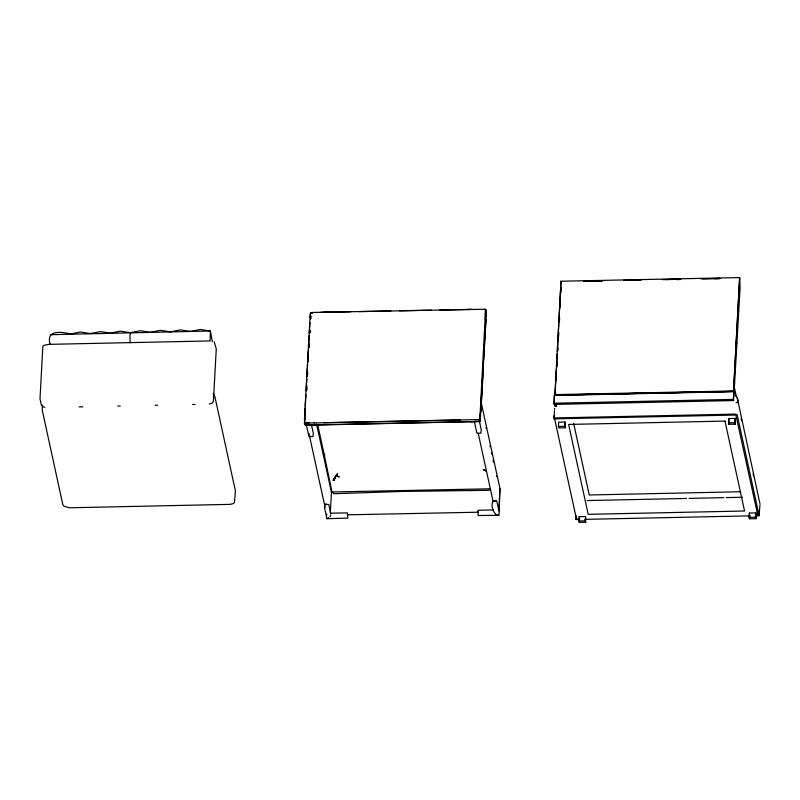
<?xml version="1.0" encoding="UTF-8"?>
<svg xmlns="http://www.w3.org/2000/svg" width="800" height="800" viewBox="0 0 800 800"><rect width="100%" height="100%" fill="white"/><g stroke="black" fill="none" stroke-linecap="round" stroke-linejoin="round"><path stroke-width="1.2" d="M304.78 423.11L305.1 424.99L309.61 425.19L479.95 421.5L485.93 321.15M484.88 309.26L486.32 310.89L485.93 321.64M486.37 313.34L485.98 311.3L486.24 315.94M304.89 422.98L305.16 424.78L307.24 424.96M737.68 402.44L736.11 402.48C739.63 404.6 737.65 395.7 734.93 395.25M486.04 311.07L486.01 310.55M304.44 418.3L304.66 422.89L314.16 422.92M499.26 510.84L499.91 488.79M558.45 426.46L558.68 422.16L565.02 422.02L565.11 427.78L558.77 427.92L558.45 426.46L564.79 426.31L565.11 427.78M564.79 426.31L565.02 422.02M579.02 520.96L579.24 516.66L585.58 516.52L585.67 522.28L579.34 522.42L579.02 520.96L585.36 520.82L585.67 522.28M579.34 522.42L579.24 516.66M585.36 520.82L585.58 516.52M728.61 422.84L728.84 418.54L735.18 418.4L735.27 424.16L728.93 424.3L728.61 422.84L734.95 422.7L735.27 424.16M728.93 424.3L728.84 418.54M734.95 422.7L735.18 418.4M749.18 517.34L749.4 513.05L755.74 512.91L755.83 518.66L749.49 518.81L749.18 517.34L755.51 517.2L755.83 518.66L756.1 513.69M749.49 518.81L749.4 513.05M755.51 517.2L755.74 512.91M42.51 405.14L42.24 410.1L62.79 504.55L63.94 506.21L69.39 507.78L229.74 504.37L232.57 503.86L234.45 502.58L235.41 490.96L214.86 396.52L213.15 393.43M304.75 412.62L304.71 424.4L314.58 424.83M304.61 418.5L305.18 408.11M304.97 419.34L305.22 414.79M305.07 419.22L305.2 416.94M485.36 319.59L485.45 309.65M485.89 319.16L485.21 331.58M480.94 411.35L483.43 366.5M553.95 403.22L554.39 395.19L733.77 391.38L733.58 400.57L554.21 404.38L553.95 403.22L733.33 399.41L733.58 400.57M554.21 404.38L554.39 395.19M739.59 277.58L733.54 391.41L554.95 395.05L561 281.22L739.59 277.58L740.09 287.77L734 393.85L733.53 391.66L739.68 278.02M554.95 395.05L556.37 368.88M556.5 366.39L557.18 353.93M557.31 351.44L558.8 324.03M558.93 321.54L561 281.22M555.61 391.75L555.41 395.45L733.53 391.66M556.21 380.66L556.41 376.97M556.94 367.11L557.21 362.19M557.81 351.1L558.01 347.4M558.54 336.91L558.79 332.32M559.36 322.46L559.63 317.53M560.16 307.68L560.43 302.75M560.96 292.89L561.23 287.97M733.33 399.41L733.77 391.38M759.98 504.9L759.05 515.66L759.2 511.9L757.85 515.43L735.88 415.04L554.03 418.85L554.47 410.7M304.76 413.08L309.75 322.9M305.31 405.75L305.93 394.66M306.14 390.81L306.81 378.78M306.95 376.38L307.61 364.43M307.74 362.08L308.4 350.32M308.53 347.92L309.21 335.67M309.35 333.22L309.91 323.09M307.37 376.07L307.58 372.39M308.18 361.66L308.39 358.2M308.97 347.45L309.17 343.78M309.79 332.75L309.92 330.3M306.68 390.26L306.81 387.86M307.48 375.83L307.62 373.43M308.28 361.59L308.41 359.24M309.07 347.33L309.21 344.88M309.88 332.83L310 330.58M330.34 512.6L331.42 493.05M330.66 514.81L330.19 516.8M480.37 409.31L485.59 309.22L312.95 312.43L310.42 313.08L310.24 317.38M481.04 406.46L480.2 420.4L479.12 421.46L314.56 424.86M481.17 404.11L481.91 390.81M482 389.16L482.67 377.14M482.8 374.73L483.47 362.79M483.6 360.44L484.25 348.68M484.39 346.28L485.07 334.03M498.89 509.23L499.97 488.58L481.2 402.59M309.75 323.35L310.07 317.21M306.56 390.34L306.83 385.6M480.47 409.18L479.71 419.1L478.68 419.55L314.14 422.94M554.61 408.4L554.55 409.36M310.64 319.24L310.76 317.37M554.75 406.13L556.14 405.59L554.59 405.39L554.9 403.56M310.08 317.63L310.45 313.29L313 312.63L310.98 313.13M310.6 318.49L310.81 316.6M479.89 418.42L480.15 414.87M480.61 416.59L479.88 421.29L470.38 421.72M310.4 314.74L310.81 313.31M310.71 316.73L310.81 315.73M479.98 417.5L479.78 419.07M554.21 415.54L553.88 417.96L735.48 414.1L737.2 414.8L759.02 515.05L755.86 515.59L759 515.53M336.34 475.01L335.77 476.16L337.62 473.67L333.08 480.47L335.05 476.81M328.71 517.72L326.91 518.68L324.51 507.66L324.87 504.41L328.77 504.45L330.71 513.23M498.82 515.29L499.2 512.26L496.8 501.22C488.29 497.13 492.73 516.56 498.82 515.29L478.07 515.51L477.98 510.27L493.57 509.93M50.23 344.48C45.65 329.99 60.25 331.52 70.49 333.96L80.45 332.03L90.48 333.54L100.44 331.61L110.46 333.11L120.42 331.18L130.45 332.69L140.41 330.76L150.43 332.26L160.39 330.33L170.42 331.84L180.38 329.91L190.4 331.41L200.36 329.48L210.39 330.99L212.32 341.66M490.01 489.47L488.63 490.32L402.43 491.43L334 493.73L331.92 491.84L324.46 455.73L324.72 454.4L324.01 453.72L317.64 424.56M479.46 419.4L474.98 419.69M209.31 403.98L212.11 403.18L213.42 401.31L216.26 348.83L214.19 341.78M590.01 281.2L602.38 280.94M627.12 280.41L640.73 280.12M665.47 279.6L680.31 279.28M702.57 278.81L719.89 278.44M676.62 279.61L680.3 279.53M714.58 278.8L719.48 278.7M320.33 312.41L350.66 311.77M322.7 312.4L329.87 312.25M209.16 340.95L48.81 344.36L43.68 345.4L42.84 346.35L40 398.83L41.34 404.97L43.01 406.77L44.83 407.32M79.1 406.9L82.84 406.82M117.74 406.08L120.24 406.02M155.14 405.28L157.64 405.23M192.54 404.49L195.04 404.43M740.63 491.76L589.24 494.98L573.64 423.3M587.1 500.56L686.54 498.45M689.02 498.39L723.83 497.65M726.31 497.6L742.47 497.26M576.04 519.55L579.77 519.47M584.75 519.37L750.38 515.85M755.36 515.74L759.1 515.66M583.57 281.2L602.31 280.82M623.54 280.39L641.02 280.03M662.25 279.6L680.99 279.22M700.97 278.81L719.7 278.43M359.11 311.6L390.86 310.96M399.46 310.79L431.32 310.16M439.77 309.99L450.64 309.78M554.86 394.61L733.45 390.97M323.72 422.73L460.4 420.01M331.21 491.98L490.49 488.8M330.6 513.19L347.38 512.88L347.78 518.09L327.03 518.72M347.83 514.81L478.4 512.21M450.62 309.83L471.36 309.38L466.56 309.52M309.14 423.01L304.75 422.89L304.46 422.04M486.44 471.09L483.25 469.6L486.44 471.14M130.69 333.01L129.92 335.58L130.17 342.78M50.75 334.71L210.39 330.99L210.11 341.08M485.68 309.44L485.95 310.16M326.7 514.15L326.88 514.73M485.95 427.53L486.16 428.23M576.14 517.6L577.4 519.39L575.83 519.42L576.03 515.79L576.14 517.6L554.35 417.45M489.92 445.81L490.14 446.79M736.95 328.53L737.42 330.71M736.26 341.15L736.74 343.34M737.46 398.82L760 503.94M733.96 385.69L736.6 397.79M741.07 418.34L741.6 420.76M479.39 421.22L481.25 429.77L480.91 433.18L476.9 433.16L474.52 422.28M478.33 433.78L493.13 501.61M316.59 424.13L331.39 491.95M311.42 424.58L313.28 433.12L313.02 436.52L308.93 436.52L306.54 425.55M308.98 433.52L325.1 507.39M493.22 461.08L493.44 462.12M753.12 473.78L753.55 475.82M496.43 475.89L496.58 476.6M493.2 460.07L493.38 461.07M491.57 452.99L491.76 454.09M304.32 422.6L304.36 423.19M486.35 311.88L486.38 312.44M555.23 404.02L556.07 406.42L555.23 404.02M334.69 478.29L334.09 480.4L335.27 477.28L334.69 478.29M496.38 500.97L494.71 501.07L496.41 500.97M724.98 421.1L568.63 424.43L588.19 514.33L744.55 511L724.98 421.1M326.73 504.42L325.08 504.39L326.73 504.42M337.39 476.21L336.44 476.07L339.34 476.92L337.39 476.21"/></g></svg>
